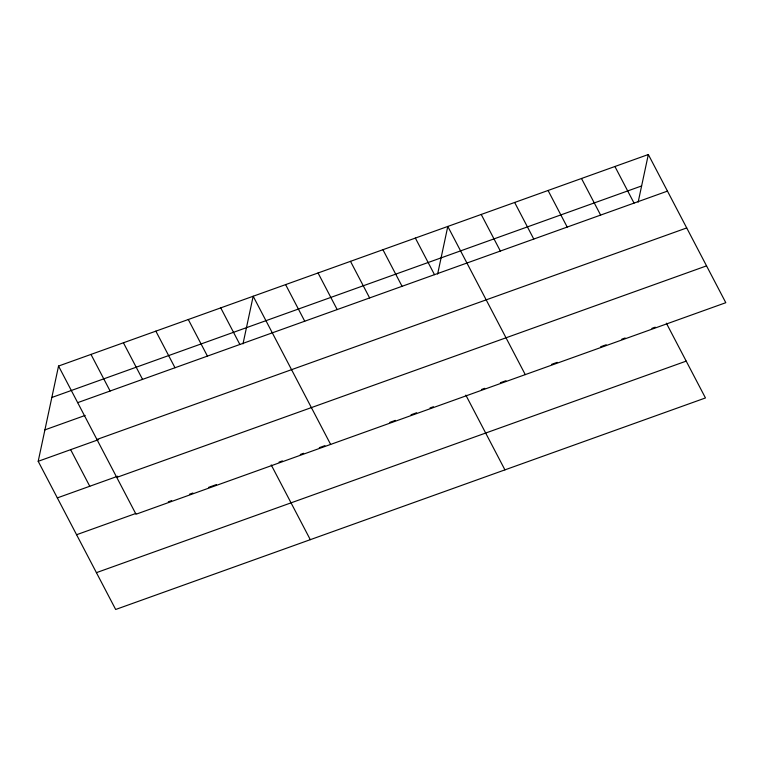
<?xml version="1.0" encoding="UTF-8"?>
<svg xmlns="http://www.w3.org/2000/svg" width="764" height="764" viewBox="0 0 764 764"><rect width="100%" height="100%" fill="white"/><g stroke="black" fill="none" stroke-linecap="round" stroke-linejoin="round"><path stroke-width="1.15" d="M666.37 323.191L705.458 397.948L115.67 609.481L38.2 461.303L58.541 366.051L648.33 154.519L725.8 302.697L136.011 514.229L58.541 366.051M243 343.867L253.171 296.241L330.64 444.428M437.629 274.066L447.799 226.44L525.269 374.618M638.16 202.145L648.33 154.519M51.828 397.481L641.617 185.948M77.68 402.647L667.459 191.115M44.914 429.865L85.186 415.425M96.932 439.472L686.712 227.939M38.2 461.303L98.604 439.634M57.329 497.899L117.732 476.23M116.758 477.404L706.547 265.872M76.581 534.724L135.868 513.456M168.309 501.824L171.661 500.621M189.558 494.203L192.91 493M208.572 487.384L216.403 484.577M279.041 462.105L282.393 460.902M300.3 454.484L303.652 453.281M319.314 447.666L324.901 445.66M389.783 422.387L395.37 420.381M411.032 414.766L416.628 412.761M430.046 407.947L433.408 406.744M481.435 389.516L484.777 388.313M500.382 382.726L505.949 380.72M551.627 364.342L557.195 362.346M600.638 346.76L606.215 344.765M621.81 339.168L625.153 337.974M651.883 328.386L655.226 327.183M96.417 572.656L686.206 361.124M614.915 166.504L634.044 203.1M581.49 178.489L600.619 215.085M548.065 190.475L567.203 227.07M514.649 202.46L533.778 239.056M481.224 214.455L500.353 251.05M415.368 238.072L434.496 274.668M465.839 395.112L504.928 469.87M382.926 249.704L402.055 286.299M350.485 261.336L369.623 297.931M318.053 272.977L337.182 309.573M285.612 284.609L304.74 321.205M220.739 307.873L239.867 344.468M271.21 464.913L310.299 539.68M188.297 319.514L207.426 356.11M155.856 331.146L174.994 367.742M123.424 342.778L142.553 379.374M90.983 354.41L110.111 391.006M70.641 449.662L89.77 486.267"/></g></svg>
